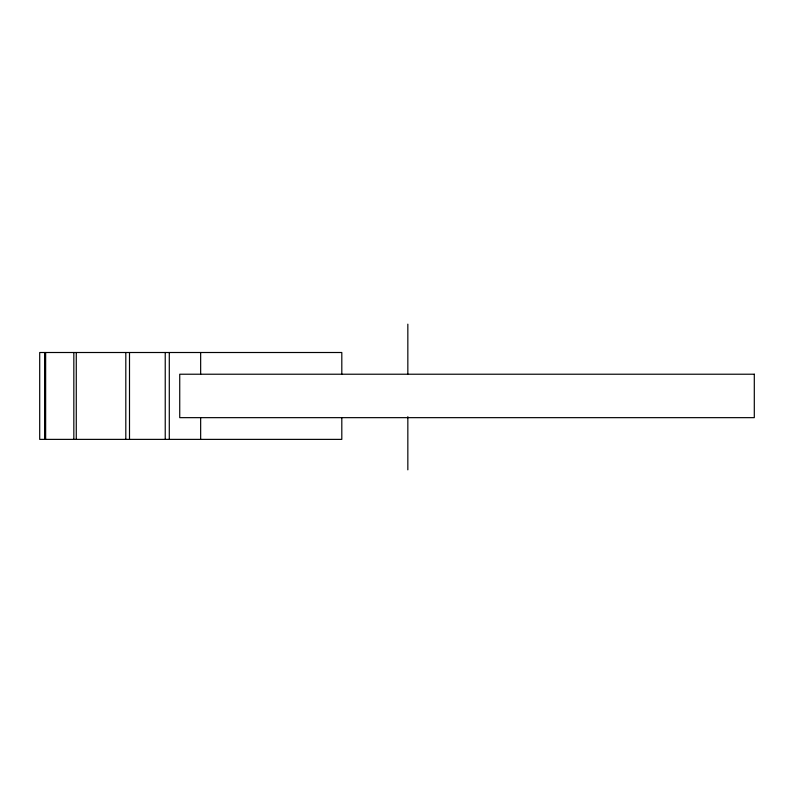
<?xml version="1.0" encoding="UTF-8"?>
<svg xmlns="http://www.w3.org/2000/svg" width="794" height="794" viewBox="0 0 794 794"><rect width="100%" height="100%" fill="white"/><g stroke="black" fill="none" stroke-linecap="round" stroke-linejoin="round"><path stroke-width="1.19" d="M407.838 324.16L407.838 373.974M407.838 416.691L407.838 469.84M341.807 374.222L341.807 352.506L39.7 352.506L39.7 439.38L341.807 439.38L341.807 417.654M200.654 352.506L200.654 374.222M200.654 417.654L200.654 439.38M169.291 352.506L169.291 439.38M165.231 352.506L165.231 439.38M129.501 352.506L129.501 439.38M125.809 352.506L125.809 439.38M76.274 352.506L76.274 439.38M73.832 352.506L73.832 439.38M45.645 352.506L45.645 439.38M44.603 352.506L44.603 439.38M754.3 374.222L179.732 374.222L179.732 417.654L754.3 417.654L754.3 374.222"/></g></svg>
